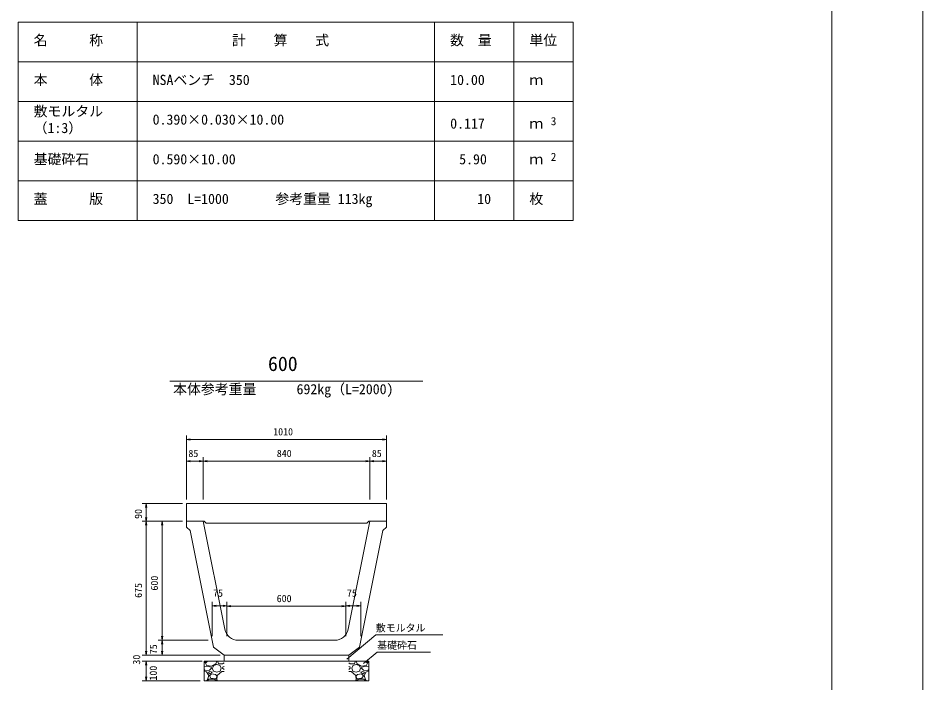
# Model space of a CAD drawing. Units: millimetres on the paper. Extents: x 0 to 841, y 0 to 594.
# Drawn here: x 612.8 to 841, y 266 to 433.6 of the extents above; entities that cross this region are included whole.
import ezdxf
from ezdxf.enums import TextEntityAlignment as Align

# ---------------------------------------------------------------- set-up
doc = ezdxf.new("R2010")
doc.units = ezdxf.units.MM
for name, color, linetype, lineweight in [('D-MTR-FRAM（材料表図枠）', 2, 'Continuous', 18), ('D-STR-DIM（寸法）', 7, 'Continuous', 18), ('D-STR-HTXT（旗揚げ）', 7, 'Continuous', 18), ('D-STR-STRn（構造物）', 7, 'Continuous', 18), ('D-STR（構造物外形線）', 1, 'Continuous', 18), ('D-TTL(外枠）', 2, 'Continuous', 18), ('DEFPOINTS_2', 8, 'Continuous', 18)]:
    doc.layers.add(name, color=color, linetype=linetype, lineweight=lineweight)
for name, color, linetype in [('D-MTR-TXT(文字列）', 7, 'Continuous'), ('D-STR-TXT（文字）', 7, 'Continuous'), ('D-TTL-TXT（文字）', 7, 'Continuous')]:
    doc.layers.add(name, color=color, linetype=linetype)
doc.styles.add('ＭＳ ゴシック', font='')
doc.styles.get('ＭＳ ゴシック').set_extended_font_data('MS Gothic')

msp = doc.modelspace()

# ---------------------------------------------------------------- linework, layer by layer
at = {"layer": 'D-MTR-FRAM（材料表図枠）'}
for p, q in [((612.846, 432.604), (752.846, 432.604)), ((612.846, 382.604), (612.846, 432.604)), ((642.846, 382.604), (642.846, 432.604)), ((717.846, 382.604), (717.846, 432.604)), ((737.846, 400.604), (737.846, 432.604)), ((737.846, 382.604), (737.846, 432.604)), ((752.846, 382.604), (752.846, 432.604)), ((612.846, 422.604), (752.846, 422.604)), ((612.846, 412.604), (752.846, 412.604)), ((612.846, 402.604), (752.846, 402.604)), ((612.846, 392.604), (752.846, 392.604)), ((612.846, 382.604), (752.846, 382.604))]:
    msp.add_line(p, q, dxfattribs=at)
at = {"layer": 'D-STR-DIM（寸法）'}
for p, q in [((655.27, 312.25), (655.27, 328.372)), ((655.27, 327.372), (656.27, 327.539)), ((656.27, 327.205), (655.27, 327.372)), ((655.27, 327.372), (656.27, 327.372)), ((704.77, 327.372), (656.27, 327.372)), ((704.77, 327.539), (705.77, 327.372)), ((705.77, 327.372), (704.77, 327.205)), ((705.77, 327.372), (704.77, 327.372)), ((705.77, 312.25), (705.77, 328.372)), ((655.27, 312.25), (655.27, 322.903)), ((655.27, 321.903), (656.27, 322.07)), ((656.27, 321.737), (655.27, 321.903)), ((655.27, 321.903), (656.27, 321.903)), ((658.52, 321.903), (656.27, 321.903)), ((658.52, 322.07), (659.52, 321.903)), ((659.52, 321.903), (658.52, 321.737)), ((659.52, 321.903), (658.52, 321.903)), ((659.52, 312.25), (659.52, 322.903)), ((659.52, 312.25), (659.52, 322.903)), ((659.52, 321.903), (660.52, 322.07)), ((660.52, 321.737), (659.52, 321.903)), ((659.52, 321.903), (660.52, 321.903)), ((700.52, 321.903), (660.52, 321.903)), ((700.52, 322.07), (701.52, 321.903)), ((701.52, 321.903), (700.52, 321.737)), ((701.52, 321.903), (700.52, 321.903)), ((701.52, 312.25), (701.52, 322.903)), ((701.52, 312.25), (701.52, 322.903)), ((701.52, 321.903), (702.52, 322.07)), ((702.52, 321.737), (701.52, 321.903)), ((701.52, 321.903), (702.52, 321.903)), ((704.77, 321.903), (702.52, 321.903)), ((704.77, 322.07), (705.77, 321.903)), ((705.77, 321.903), (704.77, 321.737)), ((705.77, 321.903), (704.77, 321.903)), ((705.77, 312.25), (705.77, 322.903)), ((654.27, 311.25), (644.136, 311.25)), ((644.969, 310.25), (645.136, 311.25)), ((645.136, 311.25), (645.302, 310.25)), ((645.136, 311.25), (645.136, 310.25)), ((645.136, 310.25), (645.136, 307.75)), ((654.27, 306.75), (644.136, 306.75)), ((654.27, 306.75), (644.136, 306.75)), ((645.136, 306.75), (644.969, 307.75)), ((644.969, 305.75), (645.136, 306.75)), ((645.302, 307.75), (645.136, 306.75)), ((645.136, 306.75), (645.136, 307.75)), ((645.136, 306.75), (645.302, 305.75)), ((645.136, 306.75), (645.136, 305.75)), ((645.136, 305.75), (645.136, 274)), ((654.27, 306.75), (648.184, 306.75)), ((649.018, 305.75), (649.184, 306.75)), ((649.184, 306.75), (649.351, 305.75)), ((649.184, 306.75), (649.184, 305.75)), ((649.184, 305.75), (649.184, 277.75)), ((661.77, 277.75), (661.77, 286.421)), ((661.77, 285.421), (662.77, 285.588)), ((662.77, 285.254), (661.77, 285.421)), ((661.77, 285.421), (662.77, 285.421)), ((662.77, 285.421), (664.52, 285.421)), ((664.52, 285.588), (665.52, 285.421)), ((665.52, 285.421), (664.52, 285.254)), ((665.52, 285.421), (664.52, 285.421)), ((665.52, 277.75), (665.52, 286.421)), ((665.52, 277.75), (665.52, 286.318)), ((665.52, 285.318), (666.52, 285.485)), ((666.52, 285.151), (665.52, 285.318)), ((665.52, 285.318), (666.52, 285.318)), ((694.52, 285.318), (666.52, 285.318)), ((694.52, 285.485), (695.52, 285.318)), ((695.52, 285.318), (694.52, 285.151)), ((695.52, 285.318), (694.52, 285.318)), ((695.52, 277.75), (695.52, 286.421)), ((695.52, 277.75), (695.52, 286.318)), ((695.52, 285.421), (696.52, 285.588)), ((696.52, 285.254), (695.52, 285.421)), ((695.52, 285.421), (696.52, 285.421)), ((698.27, 285.421), (696.52, 285.421)), ((698.27, 285.588), (699.27, 285.421)), ((699.27, 285.421), (698.27, 285.254)), ((699.27, 285.421), (698.27, 285.421)), ((699.27, 277.75), (699.27, 286.421)), ((660.77, 276.75), (648.184, 276.75)), ((660.77, 276.75), (648.184, 276.75)), ((649.184, 276.75), (649.018, 277.75)), ((649.018, 275.75), (649.184, 276.75)), ((649.351, 277.75), (649.184, 276.75)), ((649.184, 276.75), (649.184, 277.75)), ((649.184, 276.75), (649.351, 275.75)), ((649.184, 276.75), (649.184, 275.75)), ((645.136, 273), (644.969, 274)), ((645.136, 273), (644.969, 274)), ((645.136, 273), (644.969, 274)), ((645.136, 274), (645.136, 275)), ((645.136, 274), (645.136, 275)), ((645.302, 274), (645.136, 273)), ((645.136, 273), (645.136, 274)), ((645.302, 274), (645.136, 273)), ((645.136, 273), (645.136, 274)), ((645.302, 274), (645.136, 273)), ((645.136, 273), (645.136, 274)), ((649.184, 273), (649.018, 274)), ((649.184, 275.75), (649.184, 274)), ((649.351, 274), (649.184, 273)), ((649.184, 273), (649.184, 274)), ((663.77, 273), (644.136, 273)), ((663.77, 273), (644.136, 273)), ((663.77, 273), (644.136, 273)), ((663.77, 273), (648.184, 273)), ((658.77, 271.5), (644.136, 271.5)), ((658.77, 271.5), (644.136, 271.5)), ((659.22, 271.5), (644.136, 271.5)), ((644.969, 270.5), (645.136, 271.5)), ((644.969, 270.5), (645.136, 271.5)), ((644.969, 270.5), (645.136, 271.5)), ((645.136, 271.5), (645.302, 270.5)), ((645.136, 271.5), (645.136, 270.5)), ((645.136, 271.5), (645.302, 270.5)), ((645.136, 271.5), (645.136, 270.5)), ((645.136, 271.5), (645.302, 270.5)), ((645.136, 271.5), (645.136, 270.5)), ((645.136, 270.5), (645.136, 269.5)), ((645.136, 270.5), (645.136, 269.5)), ((645.136, 270.5), (645.136, 267.5)), ((645.136, 266.5), (644.969, 267.5)), ((645.302, 267.5), (645.136, 266.5)), ((645.136, 266.5), (645.136, 267.5)), ((658.77, 266.5), (644.136, 266.5))]:
    msp.add_line(p, q, dxfattribs=at)
at = {"layer": 'D-STR-HTXT（旗揚げ）'}
for p, q in [((651.108, 342.096), (714.892, 342.096)), ((695.714, 271.965), (703.057, 278.135)), ((719.913, 278.135), (703.057, 278.135)), ((699.954, 270.888), (703.393, 273.771)), ((716.867, 273.771), (703.393, 273.771))]:
    msp.add_line(p, q, dxfattribs=at)
at = {"layer": 'D-STR-STRn（構造物）'}
for p, q in [((664.77, 273), (664.77, 271.5)), ((696.27, 273), (696.27, 271.5)), ((664.77, 271.5), (659.77, 271.5)), ((659.77, 271.5), (659.77, 266.5)), ((659.77, 271.065), (660.333, 271.5)), ((660.533, 270.192), (659.77, 270.112)), ((659.977, 269.114), (659.77, 269.34)), ((660.079, 270.948), (660.575, 271.5)), ((660.438, 270.345), (660.088, 270.945)), ((661.675, 270.258), (660.425, 270.358)), ((661.527, 269.951), (660.527, 270.201)), ((661.579, 269.698), (661.129, 269.198)), ((661.579, 269.695), (661.529, 269.945)), ((662.731, 270.794), (661.681, 270.244)), ((661.824, 269.699), (662.124, 268.999)), ((661.877, 269.697), (662.177, 270.397)), ((662.179, 270.398), (662.979, 270.648)), ((662.93, 271.497), (662.73, 270.797)), ((662.977, 270.647), (663.777, 270.347)), ((663.101, 271.5), (663.37, 270.859)), ((663.376, 270.845), (664.426, 270.795)), ((663.779, 270.346), (664.079, 269.696)), ((663.827, 269), (664.077, 269.7)), ((664.77, 269.34), (664.427, 269.714)), ((664.428, 269.699), (664.578, 270.099)), ((664.429, 270.801), (664.77, 271.065)), ((664.77, 270.112), (664.583, 270.092)), ((696.27, 271.5), (664.77, 271.5)), ((696.27, 271.5), (701.27, 271.5)), ((696.611, 270.801), (696.27, 271.065)), ((696.27, 270.112), (696.457, 270.092)), ((696.27, 269.34), (696.613, 269.714)), ((696.612, 269.699), (696.462, 270.099)), ((697.664, 270.845), (696.614, 270.795)), ((697.26, 270.346), (696.96, 269.696)), ((697.213, 269), (696.963, 269.7)), ((698.063, 270.647), (697.263, 270.347)), ((697.939, 271.5), (697.669, 270.859)), ((698.861, 270.398), (698.061, 270.648)), ((698.11, 271.497), (698.31, 270.797)), ((698.309, 270.794), (699.359, 270.244)), ((699.162, 269.697), (698.862, 270.397)), ((699.216, 269.699), (698.916, 268.999)), ((699.364, 270.258), (700.614, 270.358)), ((699.461, 269.695), (699.511, 269.945)), ((699.461, 269.698), (699.911, 269.198)), ((699.513, 269.951), (700.513, 270.201)), ((700.961, 270.948), (700.464, 271.5)), ((700.507, 270.192), (701.27, 270.112)), ((700.601, 270.345), (700.951, 270.945)), ((701.27, 271.065), (700.707, 271.5)), ((701.063, 269.114), (701.27, 269.34)), ((701.27, 271.5), (701.27, 266.5)), ((660.38, 268.793), (659.77, 268.844)), ((661.125, 269.201), (659.975, 269.101)), ((660.94, 267.901), (660.39, 268.801)), ((660.529, 266.646), (660.929, 267.896)), ((660.575, 266.5), (660.979, 266.948)), ((660.877, 268.748), (661.077, 268.248)), ((661.228, 268.896), (660.878, 268.746)), ((660.979, 266.948), (662.279, 266.948)), ((661.077, 268.249), (661.827, 268.699)), ((661.077, 267.8), (661.477, 267.2)), ((661.578, 268.298), (661.078, 267.798)), ((661.83, 268.699), (661.23, 268.899)), ((661.48, 267.196), (662.73, 267.046)), ((662.584, 268.151), (661.584, 268.301)), ((662.125, 268.994), (662.975, 268.744)), ((662.277, 266.959), (662.927, 266.509)), ((662.989, 267.787), (662.589, 268.137)), ((662.73, 267.048), (662.98, 267.498)), ((663.026, 267.85), (662.976, 266.8)), ((662.979, 267.498), (662.979, 267.798)), ((662.981, 268.745), (663.831, 268.995)), ((664.18, 268.897), (663.03, 267.847)), ((664.77, 268.844), (664.18, 268.893)), ((696.27, 268.844), (696.86, 268.893)), ((696.86, 268.897), (698.01, 267.847)), ((698.058, 268.745), (697.208, 268.995)), ((698.013, 267.85), (698.063, 266.8)), ((698.051, 267.787), (698.451, 268.137)), ((698.31, 267.048), (698.06, 267.498)), ((698.061, 267.498), (698.061, 267.798)), ((698.915, 268.994), (698.065, 268.744)), ((698.763, 266.959), (698.113, 266.509)), ((699.56, 267.196), (698.31, 267.046)), ((698.455, 268.151), (699.455, 268.301)), ((700.061, 266.948), (698.761, 266.948)), ((699.21, 268.699), (699.81, 268.899)), ((699.963, 268.249), (699.213, 268.699)), ((699.461, 268.298), (699.961, 267.798)), ((699.963, 267.8), (699.563, 267.2)), ((699.812, 268.896), (700.162, 268.746)), ((699.915, 269.201), (701.065, 269.101)), ((700.163, 268.748), (699.963, 268.248)), ((700.464, 266.5), (700.061, 266.948)), ((700.1, 267.901), (700.65, 268.801)), ((700.511, 266.646), (700.111, 267.896)), ((700.66, 268.793), (701.27, 268.844)), ((659.77, 266.5), (701.27, 266.5)), ((660.333, 266.5), (660.529, 266.651)), ((662.97, 266.809), (663.101, 266.5)), ((698.069, 266.809), (697.939, 266.5)), ((700.707, 266.5), (700.511, 266.651))]:
    msp.add_line(p, q, dxfattribs=at)
at = {"layer": 'D-STR（構造物外形線）'}
for p, q in [((705.77, 311.25), (655.27, 311.25)), ((655.27, 306.75), (655.27, 311.25)), ((705.77, 306.75), (705.77, 311.25)), ((659.52, 306.75), (655.27, 306.75)), ((655.27, 306.75), (655.27, 305.25)), ((659.77, 306.75), (655.27, 306.75)), ((659.52, 306.75), (664.957, 279.564)), ((660.27, 306.25), (659.77, 306.75)), ((660.27, 306.25), (700.77, 306.25)), ((696.083, 279.564), (701.52, 306.75)), ((700.77, 306.25), (701.27, 306.75)), ((701.27, 306.75), (705.77, 306.75)), ((701.52, 306.75), (705.77, 306.75)), ((705.77, 306.75), (705.77, 305.25)), ((655.27, 305.25), (656.231, 304.443)), ((656.231, 304.443), (662.12, 275)), ((698.92, 275), (704.809, 304.443)), ((705.77, 305.25), (704.809, 304.443)), ((668.389, 276.75), (692.651, 276.75)), ((664.77, 273), (662.12, 275)), ((696.27, 273), (698.92, 275)), ((664.77, 273), (696.27, 273))]:
    msp.add_line(p, q, dxfattribs=at)
for centre, start, end in [((668.389, 280.25), 191.30993, 270), ((692.651, 280.25), 270, 348.69007)]:
    msp.add_arc(centre, 3.5, start, end, dxfattribs=at)
at = {"layer": 'D-TTL(外枠）'}
msp.add_line((818, 574), (818, 20), dxfattribs=at)
at = {"layer": 'DEFPOINTS_2'}
msp.add_line((841, 0), (841, 594), dxfattribs=at)

# ---------------------------------------------------------------- texts
at = {"layer": 'D-MTR-TXT(文字列）', "style": 'ＭＳ ゴシック'}
for s, height, p in [('名\u3000\u3000\u3000称', 2.566, (616.769, 426.007)), ('計\u3000\u3000算\u3000\u3000式', 2.566, (666.777, 426.007)), ('数\u3000量', 2.566, (721.769, 426.007)), ('単位', 2.566, (741.769, 426.007)), ('本\u3000\u3000\u3000体', 2.566, (616.769, 416.007)), ('NSAベンチ\u3000350', 2.566, (646.769, 416.007)), ('10.00', 2.566, (721.796, 416.007)), ('ｍ', 2.566, (741.769, 416.007)), ('敷モルタル', 2.566, (616.769, 408.107)), ('0.390×0.030×10.00', 2.566, (646.769, 406.007)), ('3', 2.053, (747.171, 406.011)), ('（1:3）', 2.566, (616.769, 403.885)), ('0.117', 2.566, (721.796, 405.007)), ('ｍ', 2.566, (741.769, 405.007)), ('基礎砕石', 2.566, (616.769, 396.007)), ('0.590×10.00', 2.566, (646.769, 396.007)), ('5.90', 2.566, (724.07, 396.007)), ('2', 2.053, (747.171, 397.011)), ('ｍ', 2.566, (741.769, 396.007)), ('蓋\u3000\u3000\u3000版', 2.566, (616.769, 386.007)), ('350\u3000L=1000  ', 2.566, (646.769, 386.007)), ('参考重量 113kg', 2.566, (677.706, 386.007)), ('10', 2.566, (728.618, 386.007)), ('枚', 2.566, (741.769, 386.007)), ('本体参考重量', 2.566, (651.939, 338.03)), ('692kg（L=2000)', 2.566, (683.059, 338.03))]:
    msp.add_text(s, height=height, dxfattribs=at).set_placement(p, align=Align.BOTTOM_LEFT)
at = {"layer": 'D-STR-DIM（寸法）', "style": 'ＭＳ ゴシック'}
for s, p in [('1010', (677.176, 327.872)), ('85', (655.796, 322.403)), ('840', (678.077, 322.403)), ('85', (702.046, 322.403)), ('75', (662.014, 287.171)), ('600', (678.058, 285.818)), ('75', (695.764, 287.171))]:
    msp.add_text(s, height=1.833, dxfattribs=at).set_placement(p, align=Align.BOTTOM_LEFT)
for s, p in [('90', (644.636, 307.357)), ('600', (648.684, 289.288)), ('675', (644.636, 287.445)), ('75', (648.434, 273.244)), ('30', (644.176, 270.619)), ('30', (644.176, 270.619)), ('100', (648.393, 266.591))]:
    msp.add_text(s, height=1.833, rotation=90, dxfattribs=at).set_placement(p, align=Align.BOTTOM_LEFT)
at = {"layer": 'D-STR-TXT（文字）', "style": 'ＭＳ ゴシック'}
for s, p in [('敷モルタル', (703.057, 278.387)), ('基礎砕石', (703.393, 274.023))]:
    msp.add_text(s, height=1.833, dxfattribs=at).set_placement(p, align=Align.BOTTOM_LEFT)
at = {"layer": 'D-TTL-TXT（文字）', "style": 'ＭＳ ゴシック'}
msp.add_text('600', height=3.666, dxfattribs=at).set_placement((675.856, 343.545), align=Align.BOTTOM_LEFT)

doc.saveas('drawing.dxf')
